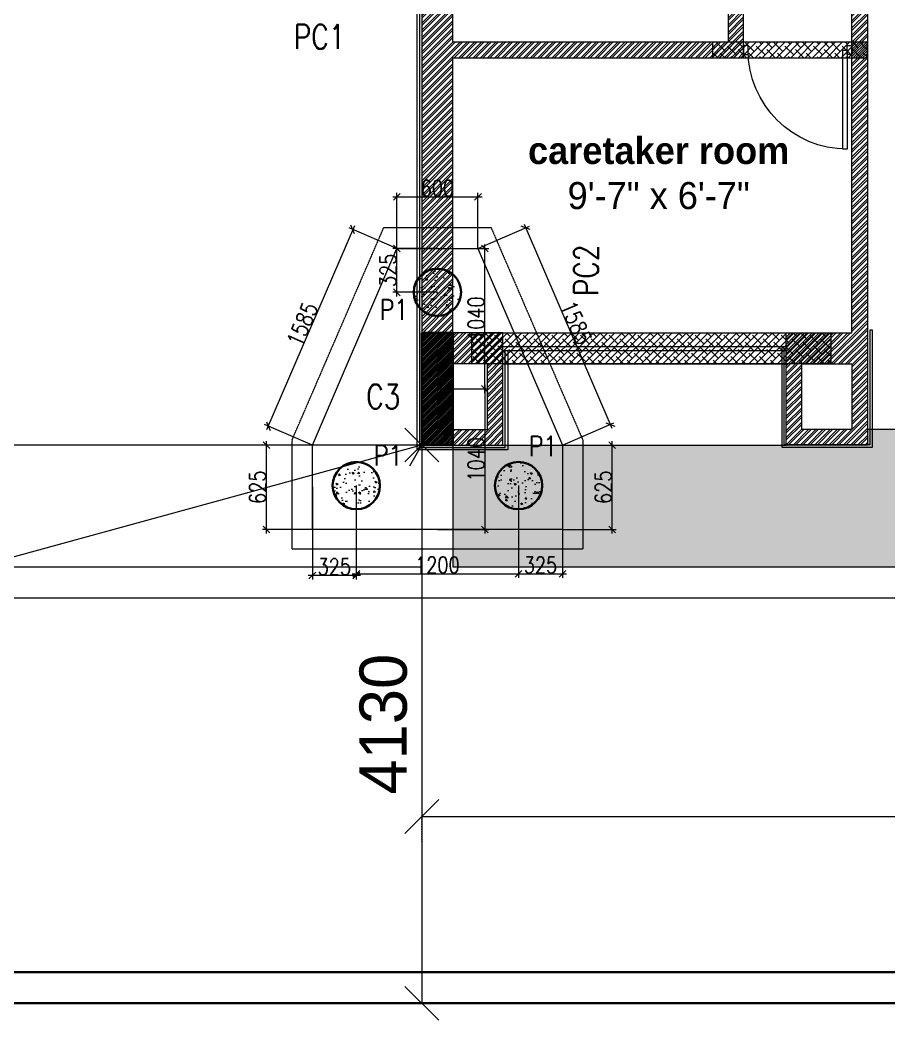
# Model space of a CAD drawing. Header units: metres. Extents: x 5205117 to 5948571, y 646915 to 1143748.
# Drawn here: x 5553277 to 5559703, y 670415 to 677842 of the extents above; entities that cross this region are included whole.
import ezdxf

# ---------------------------------------------------------------- set-up
doc = ezdxf.new("R2010")
doc.units = ezdxf.units.M
doc.header["$MEASUREMENT"] = 0
doc.header["$PDMODE"] = 35
doc.header["$PDSIZE"] = 10
for name, pattern in [('CENTER', [2, 1.25, -0.25, 0.25, -0.25]), ('DASHED', [0.75, 0.5, -0.25]), ('DOT2', [0.125, 0, -0.125]), ('HIDDEN', [0.375, 0.25, -0.125])]:
    doc.linetypes.add(name, pattern=pattern)
doc.layers.get('0').update_dxf_attribs({"color": 1, "linetype": 'DASHED', "lineweight": 30})
for name, color, linetype, lineweight in [('A-Center line', 1, 'CENTER', 9), ('dim start point', 10, 'Continuous', 0), ('H-Lintel level', 250, 'Continuous', 0), ('plot 5', 7, 'Continuous', 30), ('road', 7, 'Continuous', 9), ('S-COLUMN & WALL', 5, 'Continuous', 30), ('S-COLUMN_H', 250, 'Continuous', 0), ('S-FOUND-EXCAVATION', 253, 'HIDDEN', 0), ('S-FOUND-FOOTING', 7, 'Continuous', 15), ('S-PILE', 96, 'Continuous', 30), ('S-TEXT', 7, 'Continuous', 0), ('S-TEXT COL.', 1, 'Continuous', 0), ('S-TEXT PILE', 7, 'Continuous', 0)]:
    doc.layers.add(name, color=color, linetype=linetype, lineweight=lineweight)
doc.layers.add('A-GF', color=8, linetype='Continuous', lineweight=0, transparency=0.5)
doc.styles.add('C-ROOM', font='arial.ttf')
doc.styles.add('CENTURY GOTHIC', font='GOTHIC.TTF')
doc.styles.add('SETU 1', font='romans.shx', dxfattribs={"width": 0.8})
doc.styles.get("Standard").update_dxf_attribs({"font": 'GOTHIC.TTF'})
doc.dimstyles.new('A-DIM 100', dxfattribs={"dimscale": 100, "dimtxt": 2.5, "dimasz": 1.5, "dimexe": 1, "dimexo": 1, "dimgap": 0.5, "dimtad": 1, "dimdec": 0, "dimrnd": 5, "dimzin": 3, "dimdsep": 46, "dimtxsty": 'C-ROOM', "dimblk1": 'ARCHTICK', "dimblk2": 'ARCHTICK', "dimsah": 1, "dimcen": 1.5, "dimdle": 1, "dimclrd": 256, "dimclre": 256, "dimclrt": 256, "dimadec": 0, "dimazin": 0, "dimtfac": 0.6, "dimtdec": 0, "dimtofl": 0, "dimtmove": 1, "dimatfit": 3, "dimfxl": 1, "dimtolj": 1, "dimtzin": 0, "dimlwd": -1, "dimlwe": -1, "dimarcsym": 0})
doc.dimstyles.get("Standard").update_dxf_attribs({"dimtxt": 2, "dimasz": 1, "dimexe": 0, "dimexo": 0, "dimgap": 0.1, "dimtad": 1, "dimdsep": 46, "dimtxsty": 'Standard', "dimblk": 'OBLIQUE', "dimcen": 0.1, "dimclrd": 256, "dimclre": 256, "dimclrt": 256, "dimadec": 0, "dimazin": 0, "dimtfac": 1, "dimtofl": 0, "dimtmove": 1, "dimatfit": 2, "dimldrblk": 'OPEN90', "dimfxl": 1, "dimtolj": 1, "dimtzin": 0, "dimlwd": -1, "dimlwe": -1, "dimarcsym": 0})

# ---------------------------------------------------------------- blocks, each defined once
blk = doc.blocks.new('jhdbdjh')
at = {"layer": 'A-GF', "ltscale": 10}
h = blk.add_hatch(dxfattribs=at)
h.set_pattern_fill('GRAVEL', color=256, scale=150)
h.set_pattern_definition([(228.012787504, (50188831.79934959, -9930336.283881264), (-1200.000000000009, -1350), [20.1804, -1997.863207061055]), (184.969740728, (50188818.29934958, -9930351.283881264), (1799.999999999996, 150.0000000000052), [34.6302, -3428.388714184499]), (132.510447078, (50188783.79934958, -9930354.283881264), (1500.000000000017, -1649.99999999998), [24.4182, -2417.404889414955]), (267.273689006, (50188725.29934959, -9930391.783881145), (150.0000000000036, 3000.000000000003), [31.53569999999998, -3122.033706244348]), (292.833654178, (50188723.79934958, -9930423.283881264), (-749.9999999999982, 1800.000000000004), [30.92324999999998, -3061.405969213243]), (357.273689006, (50188735.79934957, -9930451.783881264), (-3000.000000000003, 150.0000000000038), [31.53569999999998, -3122.033706244348]), (37.6942404667, (50188767.29934958, -9930453.283881266), (-1950, -1499.999999999996), [41.70434999999999, -4128.7272823374]), (72.2553283749, (50188800.29934958, -9930427.783881264), (1050.000000000004, 3300.000000000001), [39.37319999999996, -3897.948224522007]), (121.429565615, (50188812.29934958, -9930390.283881264), (-1200.000000000003, 1949.999999999998), [31.6425, -3132.61096645935]), (175.236358309, (50188795.79934958, -9930363.283881264), (1649.999999999997, -150.0000000000057), [36.1248, -1770.114386818844]), (222.397437798, (50188759.79934958, -9930360.283881264), (-1799.999999999994, -1649.999999999996), [46.7172, -4625.006250719235]), (138.814074834, (50188873.79934958, -9930393.283881266), (-1050.000000000005, 899.9999999999998), [15.94514999999998, -1578.576721910204]), (171.46923439, (50188861.79934958, -9930382.783881264), (1950, -299.9999999999993), [30.33555, -3003.22671242355]), (225, (50188831.79934959, -9930378.283881264), (-1.67e-14, -149.9999999999899), [21.21315, -190.918884355965]), (203.198590514, (50188821.29934958, -9930360.283881264), (749.9999999999983, 299.9999999999963), [11.4237, -1130.942265879585]), (291.801409486, (50188810.79934957, -9930364.783881264), (-149.9999999999526, 450.0000000000154), [16.15544999999999, -791.6192710701749]), (30.96375653209999, (50188816.79934958, -9930379.783881264), (450.0000000000079, 299.9999999999969), [26.23935, -848.403434226795]), (161.565051177, (50188839.29934958, -9930366.283881264), (300.0000000000017, -149.9999999999965), [18.97364999999998, -455.3679990252597]), (16.389540334, (50188723.79934958, -9930364.783881264), (1499.999999999995, 450.0000000000065), [26.57999999999999, -2631.42677200041]), (70.3461759419, (50188749.29934957, -9930357.283881264), (-600.000000000183, -1650.000000000509), [22.29915, -2207.61116209785]), (293.198590514, (50188839.29934958, -9930336.283881264), (-299.9999999999955, 749.9999999999986), [22.84725, -1119.518715879585]), (343.610459666, (50188848.29934862, -9930357.283881264), (-1499.999999999995, 450.0000000000064), [26.57999999999999, -2631.426772000348]), (339.44395478, (50188723.79934958, -9930457.783881264), (-750.0000000000055, 300.0000000000036), [25.63199999999998, -1255.968561797624]), (294.775140569, (50188747.79934957, -9930466.783881264), (-750.0000000000007, 1650), [21.4767, -2126.1964594914]), (66.8014094864, (50188840.79934958, -9930486.283881145), (299.9999999999971, 749.9999999999955), [22.84725, -1119.518715879585]), (17.3540246363, (50188849.79934958, -9930465.283881264), (-1949.999999999996, -599.9999999999944), [25.14465, -2489.313542136001]), (69.4439547804, (50188767.29934958, -9930486.283881145), (-300.000000000001, -749.9999999999931), [12.81599999999999, -1268.784561797624]), (101.3099324739999, (50188831.79934959, -9930486.283881145), (-149.9999999999945, 600.0000000000018), [7.6485, -757.2044270389199]), (165.963756532, (50188830.29934958, -9930478.783881264), (449.9999999999937, -150.0000000000002), [30.92325, -587.542593842655]), (186.009005957, (50188800.29934958, -9930471.283881264), (1500.000000000007, 149.9999999999974), [28.6575, -2837.08847618142]), (303.690067526, (50188816.79934958, -9930393.283881266), (-149.999999999998, 299.9999999999979), [21.63329999999998, -519.1993913195996]), (353.157226587, (50188828.79934958, -9930411.283881264), (2550.000000000002, -300.0000000000079), [37.7691, -3739.134393604246]), (60.9453959009, (50188866.29934957, -9930415.783881266), (-599.9999999999962, -1049.999999999996), [15.4434, -1528.90112114805]), (90, (50188873.79934958, -9930402.283881264), (-150, 150), [9, -141]), (120.256437164, (50188797.29934862, -9930466.783881264), (600.0000000000014, -1050.000000000001), [20.8386, -2063.02799841747]), (48.01278750419999, (50188786.79934958, -9930448.783881264), (1200, 1349.999999999996), [40.3608, -1977.682807061054]), (0, (50188813.79934863, -9930418.783881145), (150, 150), [39, -111]), (325.304846469, (50188852.79934958, -9930418.783881145), (1500.000000000021, -1049.999999999974), [23.71709999999998, -2347.991145126298]), (254.0546040990001, (50188872.29934957, -9930432.283881145), (-150.0000000000056, -600.0000000000007), [21.8403, -1070.176183392075]), (207.645975364, (50188866.29934957, -9930453.283881266), (-2849.999999999993, -1500.000000000007), [35.55975000000001, -3520.42112733891]), (175.42607874, (50188834.79934958, -9930469.783881264), (-1949.999999999993, 150.0000000000002), [37.61985, -3724.361011195335])])
h.paths.add_polyline_path([(5595513.778450754, 674697.8260537821), (5583373.789110924, 674697.8260537821), (5582773.789110925, 674697.8260537821), (5580063.789110925, 674697.8260537821), (5578563.789110924, 674697.8260537821), (5576278.789110926, 674697.8260537821), (5567278.789110924, 674697.8260537821), (5565998.789110925, 674697.8260537821), (5562473.789110924, 674697.8260537821), (5560543.789111878, 674697.8260537821), (5560543.789111878, 674812.8260537821), (5559543.789111878, 674812.8260537821), (5559543.789111878, 674697.8260537821), (5558943.789110925, 674697.8260537821), (5556848.789110924, 674697.8260537821), (5556478.789110925, 674697.8260537821), (5556478.789110925, 673797.826052471), (5595253.236028459, 673797.826052471, 0.0492255844321477)])
for points in [[(5556248.789110925, 674698.6243248421), (5556248.789110925, 673567.826052471), (5595154.250980165, 673567.826052471)], [(5556478.789110925, 674698.6243248421), (5556478.789110925, 673797.826052471), (5595253.236028459, 673797.826052471)], [(5541387.863871267, 673797.8260537821), (5556248.789110925, 673797.8260537821)], [(5541387.863871274, 673567.8260537821), (5556248.789110925, 673567.8260537821)]]:
    blk.add_lwpolyline(points, dxfattribs=at)
at = {"layer": 'A-GF', "ltscale": 10, "insert": (5558000.439131524, 676709.008016153), "char_height": 200, "width": 5030.203356218762, "attachment_point": 5, "style": 'CENTURY GOTHIC'}
blk.add_mtext('{\\fCentury Gothic|b1|i0|c0|p34;caretaker room\\P}9\'-7" x 6\'-7"', dxfattribs=at)
blk = doc.blocks.new('A$C0CD20493')
at = {"layer": 'H-Lintel level', "ltscale": 5}
h = blk.add_hatch(dxfattribs=at)
h.set_pattern_fill('ANSI38', color=256, scale=300)
h.set_pattern_definition([(45, (-625577.8436749286, -258952.5935521832), (-26.51650429449553, 26.51650429449553), []), (135, (-625577.8436749286, -258952.5935521832), (-79.54951288348659, 26.51650429449554), [93.75, -56.25])])
h.paths.add_polyline_path([(-26345.00000000454, 2890.000001255481), (-25200.00000000454, 2890.000001255481), (-25200.00000000454, 3005.000001255481), (-26345.00000000454, 3005.000001255481)])
h = blk.add_hatch(dxfattribs=at)
h.set_pattern_fill('ANSI38', color=256, scale=300)
h.set_pattern_definition([(45, (-625577.8436749286, -258837.5935521832), (-26.51650429449553, 26.51650429449553), []), (135, (-625577.8436749286, -258837.5935521832), (-79.54951288348659, 26.51650429449554), [93.75, -56.25])])
h.paths.add_polyline_path([(-25470.00000000454, 625.0000012567034), (-28125.00000000454, 625.0000012567034), (-28125.00000000454, 855.0000012564705), (-25470.00000000454, 855.0000012564705)])
for points in [[(-26345.00000000454, 2890.000001255481), (-25200.00000000454, 2890.000001255481), (-25200.00000000454, 3005.000001255481), (-26345.00000000454, 3005.000001255481)], [(-25470.00000000454, 625.0000012567034), (-28125.00000000454, 625.0000012567034), (-28125.00000000454, 855.0000012564705), (-25470.00000000454, 855.0000012564705)]]:
    blk.add_lwpolyline(points, close=True, dxfattribs=at)
blk = doc.blocks.new('GDFHT')
at = {"layer": 'A-GF', "ltscale": 5}
h = blk.add_hatch(dxfattribs=at)
h.set_pattern_fill('ANSI32', color=256, scale=100)
h.set_pattern_definition([(45, (2320835.068037652, 508085.1930106305), (-26.51650429449554, 26.51650429449554), []), (45, (2320852.745707152, 508085.1930106305), (-26.51650429449554, 26.51650429449554), [])])
h.paths.add_polyline_path([(2616193.506646551, 707362.9062811908), (2616193.506646551, 707477.906281191), (2612618.506646547, 707477.906281191), (2612618.506646547, 707962.9062811898), (2611163.506646552, 707962.9062811908), (2611163.506646552, 707362.9062811902), (2612388.506646547, 707362.90628119), (2612388.506646546, 705977.9062811898), (2606393.506646547, 705977.9062811898), (2606393.506646547, 701382.9062811912), (2606993.506646547, 701382.9062811912), (2606993.506646547, 702212.9062811909), (2606623.506646546, 702212.9062811909), (2606623.506646546, 704247.9062811899), (2608773.506646547, 704247.9062811899), (2608773.506646547, 704947.9062811894), (2608658.506646547, 704947.9062811894), (2608658.506646547, 704362.9062811899), (2606623.506646546, 704362.9062811899), (2606623.506646546, 705747.9062811899), (2613548.506646547, 705747.906281189), (2613548.506646547, 705862.90628119), (2612618.506646547, 705862.90628119), (2612618.506646547, 707362.90628119), (2614878.506646551, 707362.9062811908), (2614878.506646551, 705862.9062811907), (2614448.506646547, 705862.90628119), (2614448.506646547, 705747.90628119), (2616193.506646551, 705747.9062811907), (2616193.506646551, 705862.9062811907), (2614993.506646551, 705862.9062811907), (2614993.506646551, 707362.9062811908), (2616193.506646551, 707362.9062811908)])
h.paths.add_polyline_path([(2606623.506646546, 701497.906281191), (2606878.506646546, 701497.906281191), (2606878.506646546, 701982.9062811909), (2606623.506646546, 701982.9062811909)], flags=16)
h.paths.add_polyline_path([(2632918.506646551, 705862.9062811909), (2632918.506646551, 704107.9062811903), (2632318.506646551, 704107.9062811903), (2632318.506646551, 704337.9062811905), (2632688.506646551, 704337.9062811905), (2632688.506646551, 705632.9062811909), (2632318.506646551, 705632.9062811909), (2632318.506646551, 705862.9062811909), (2632917.246974784, 705862.9062811909)])
h.paths.add_polyline_path([(2628478.506646551, 707362.9062811908), (2634738.506646551, 707362.9062811908), (2634738.506646551, 707962.9062811908), (2633283.506646555, 707962.9062811908), (2633283.506646555, 707592.9062811908), (2628478.506646551, 707592.9062811908)], flags=17)
h.paths.add_polyline_path([(2634508.506646552, 707847.9062811908), (2633513.506646556, 707847.9062811908), (2633513.506646556, 707592.9062811908), (2634508.506646552, 707592.9062811908)], flags=16)
h.paths.add_polyline_path([(2617193.506646551, 702212.9062811909), (2616143.506646551, 702212.9062811919), (2616143.506646551, 701382.9062811919), (2617423.506646551, 701382.9062811909), (2617423.506646551, 705862.9062811909), (2617193.506646551, 705862.9062811909)])
h.paths.add_polyline_path([(2617193.506646551, 701982.9062811909), (2616258.506646551, 701982.9062811919), (2616258.506646551, 701497.9062811917), (2617193.506646551, 701497.9062811909)], flags=16)
h.paths.add_polyline_path([(2615303.506646547, 713182.9062811914), (2615303.506646547, 712607.9062811907), (2615418.506646546, 712607.9062811907), (2615418.506646546, 713182.9062811914), (2617193.506646551, 713182.9062811914), (2617193.506646551, 711357.9062811907), (2616418.506646551, 711357.9062811907), (2616418.506646551, 711242.9062811907), (2617193.506646551, 711242.9062811907), (2617193.506646551, 707362.9062811908), (2617423.506646551, 707362.9062811908), (2617423.506646551, 713412.9062811914), (2611163.506646552, 713412.9062811914), (2611163.506646552, 711242.9062811907), (2615418.506646552, 711242.9062811907), (2615418.506646551, 711757.9062811916), (2615303.506646551, 711757.9062811916), (2615303.506646551, 711357.9062811907), (2611393.506646551, 711357.9062811907), (2611393.506646551, 713182.9062811914), (2612388.506646547, 713182.9062811914), (2612388.506646547, 712607.9062811907), (2612618.506646547, 712607.9062811907), (2612618.506646547, 713182.9062811914)])
h.paths.add_polyline_path([(2611393.506646551, 707592.9062811912), (2611393.506646551, 707847.9062811905), (2612388.506646547, 707847.9062811898), (2612388.506646547, 707592.906281191)], flags=16)
h.paths.add_polyline_path([(2630208.506646551, 701382.9062811907), (2630208.506646551, 701982.9062811907), (2632918.506646551, 701982.9062811909), (2632918.506646551, 701382.9062811907)])
h.paths.add_polyline_path([(2632688.506646551, 701612.9062811909), (2630438.506646551, 701612.9062811907), (2630438.506646551, 701867.9062811907), (2632688.506646551, 701867.9062811907)], flags=16)
h.paths.add_polyline_path([(2626423.506646551, 701382.9062811907), (2626423.506646551, 705862.9062811907), (2627478.506646551, 705862.9062811907), (2627478.506646551, 705747.9062811907), (2626653.506646551, 705747.9062811907), (2626653.506646551, 701612.9062811907), (2628478.506646551, 701612.9062811907), (2628478.506646551, 701982.9062811907), (2628708.506646551, 701982.9062811907), (2628708.506646551, 701382.9062811907)])
h.paths.add_polyline_path([(2612618.506646547, 701382.9062811912), (2610688.506646547, 701382.9062811912), (2610688.506646547, 702212.9062811912), (2610803.506646547, 702212.9062811912), (2610803.506646547, 701497.9062811909), (2612388.506646547, 701497.9062811909), (2612388.506646547, 704847.90628119), (2612618.506646546, 704847.90628119)], flags=16)
h.paths.add_polyline_path([(2630438.506646551, 705862.9062811906), (2630208.506646551, 705862.9062811906), (2630208.506646551, 704107.9062811903), (2630808.506646551, 704107.9062811903), (2630808.506646551, 704337.9062811905), (2630438.506646551, 704337.9062811905)])
h.paths.add_polyline_path([(2626423.506646551, 713412.9062811914), (2626423.506646551, 707362.9062811908), (2627253.506646551, 707362.9062811908), (2627253.506646551, 707592.9062811908), (2626653.506646551, 707592.9062811908), (2626653.506646551, 708592.9062811908), (2627253.506646551, 708592.9062811908), (2627253.506646551, 708707.9062811908), (2626653.506646551, 708707.9062811908), (2626653.506646551, 710532.9062811908), (2627253.506646551, 710532.9062811908), (2627253.506646551, 710762.9062811908), (2626653.506646551, 710762.9062811906), (2626653.506646551, 713182.9062811914), (2628478.506646551, 713182.9062811916), (2628478.506646551, 710762.9062811906), (2628153.506646551, 710762.9062811908), (2628153.506646551, 710532.9062811908), (2628478.506646551, 710532.9062811908), (2628478.506646551, 708707.9062811908), (2628153.506646551, 708707.9062811908), (2628153.506646551, 708592.9062811908), (2628708.506646551, 708592.9062811908), (2628708.506646551, 711242.9062811907), (2629483.506646551, 711242.9062811907), (2629483.506646551, 711357.9062811908), (2628708.506646551, 711357.9062811908), (2628708.506646551, 713182.9062811916), (2630483.506646556, 713182.9062811916), (2630483.506646556, 712607.9062811907), (2630598.506646555, 712607.9062811907), (2630598.506646555, 713182.9062811916), (2633283.506646555, 713182.9062811916), (2633283.506646555, 712607.9062811907), (2633513.506646556, 712607.9062811907), (2633513.506646556, 713182.9062811916), (2634508.506646552, 713182.9062811914), (2634508.506646552, 711357.9062811907), (2630598.506646555, 711357.9062811907), (2630598.506646555, 711757.9062811916), (2630483.506646551, 711757.9062811916), (2630483.506646551, 711242.9062811907), (2634738.506646551, 711242.9062811907), (2634738.506646551, 713412.9062811914)])
h.paths.add_polyline_path([(2628478.506646551, 705862.9062811907), (2628708.506646551, 705862.9062811907), (2628708.506646551, 704107.9062811903), (2628478.506646551, 704107.9062811903)], flags=17)
h = blk.add_hatch(dxfattribs=at)
h.set_pattern_fill('ANSI32', color=256, scale=100)
h.set_pattern_definition([(45, (2320735.068037652, 508110.1930106306), (-26.51650429449554, 26.51650429449554), []), (45, (2320752.745707152, 508110.1930106306), (-26.51650429449554, 26.51650429449554), [])])
h.paths.add_polyline_path([(2609203.506646547, 701497.9062811909), (2609203.506646547, 701982.9062811912), (2609573.506646547, 701982.9062811912), (2609573.506646547, 701497.9062811912)], flags=16)
h.paths.add_polyline_path([(2609573.506646547, 702212.9062811912), (2609573.506646547, 704947.9062811894), (2609688.506646547, 704947.9062811894), (2609688.506646547, 701382.9062811912), (2609088.506646547, 701382.9062811912), (2609088.506646547, 702212.9062811912)])
h = blk.add_hatch(dxfattribs=at)
h.set_pattern_fill('ANSI31', color=256, scale=74.99999999999955, angle=2.54e-14)
h.set_pattern_definition([(45, (2318103.326714668, 858653.1978286222), (-6.629126073623846, 6.62912607362384), [])])
h.paths.add_polyline_path([(2606393.506646547, 702212.9062811912), (2606623.506646546, 702212.9062811912), (2606623.506646546, 701382.9062811912), (2606393.506646547, 701382.9062811912)])
for p, q in [((2608773.506646547, 704338.7396145234), (2608773.506646547, 704272.0729478566)), ((2608806.83997988, 704338.7396145234), (2608773.506646547, 704338.7396145234)), ((2608806.83997988, 704272.0729478566), (2608806.83997988, 704338.7396145234)), ((2609540.173313214, 704272.0729478566), (2609540.173313214, 704338.7396145234)), ((2609540.173313214, 704338.7396145234), (2609573.506646547, 704338.7396145234)), ((2609573.506646547, 704338.7396145234), (2609573.506646547, 704272.0729478566)), ((2608773.506646547, 704272.0729478566), (2608806.83997988, 704272.0729478566)), ((2609506.83997988, 703572.0729478565), (2609506.83997988, 704305.4062811899)), ((2609506.83997988, 704305.4062811899), (2609540.173313214, 704305.4062811899)), ((2609540.173313214, 704305.4062811899), (2609540.173313214, 703572.0729478565)), ((2609573.506646547, 704272.0729478566), (2609540.173313214, 704272.0729478566)), ((2609540.173313214, 703572.0729478565), (2609506.83997988, 703572.0729478565)), ((2606993.506646547, 702212.9062811909), (2609088.506646547, 702212.9062811912)), ((2606993.506646547, 702112.9062811912), (2609088.506646547, 702112.9062811912)), ((2606993.506646547, 702082.906281191), (2609088.506646547, 702082.906281191)), ((2606993.506646547, 701982.9062811912), (2609088.506646547, 701982.9062811912)), ((2610688.506646547, 701497.9062811909), (2609688.506646547, 701497.9062811909)), ((2606993.506646547, 701382.9062811912), (2609088.506646547, 701382.9062811912))]:
    blk.add_line(p, q, dxfattribs=at)
at = {"layer": 'A-GF', "ltscale": 5, "flags": 128}
for points in [[(2607028.506646547, 702082.906281191), (2607028.506646547, 701347.9062799345), (2606358.506646547, 701347.9062799345), (2606358.506646547, 706012.9062811899), (2612353.506646546, 706012.90628119), (2612353.506646546, 707327.9062811907), (2611128.506646551, 707327.9062811902), (2611128.506646551, 707997.9062811903), (2612488.506646546, 707997.9062811898), (2612488.506646546, 707979.90628119), (2611146.506646552, 707979.9062811902), (2611146.506646552, 707345.9062811902), (2612371.506646546, 707345.9062811908), (2612371.506646546, 705994.90628119), (2606376.506646546, 705994.9062811899), (2606376.506646546, 701365.9062799345), (2607010.506646546, 701365.9062799345), (2607010.506646546, 702082.906281191)], [(2609725.445712927, 702232.5035590021), (2609707.445712928, 702232.5035590021), (2609707.445712927, 701385.5035577101), (2609073.445712927, 701385.503559038), (2609073.445712927, 702102.5035590023), (2609055.445712927, 702102.5035590023), (2609055.445712927, 701367.5035590755), (2609725.445712927, 701367.5035576724)], [(2606393.506646547, 702212.9062811912), (2606623.506646546, 702212.9062811912), (2606623.506646546, 701382.9062811912), (2606393.506646547, 701382.9062811912)]]:
    blk.add_lwpolyline(points, close=True, dxfattribs=at)
at = {"layer": 'A-GF', "ltscale": 5}
for points in [[(2606393.506646547, 705977.9062811898), (2606393.506646547, 701382.9062811912), (2606993.506646547, 701382.9062811912), (2606993.506646547, 702212.9062811909), (2606623.506646546, 702212.9062811909), (2606623.506646546, 704247.9062811899), (2608773.506646547, 704247.9062811899), (2608773.506646547, 704947.9062811894)], [(2608658.506646547, 704947.9062811894), (2608658.506646547, 704362.9062811899), (2606623.506646546, 704362.9062811899), (2606623.506646546, 705747.9062811899)]]:
    blk.add_lwpolyline(points, dxfattribs=at)
for points in [[(2609573.506646547, 702212.9062811912), (2609573.506646547, 704947.9062811894), (2609688.506646547, 704947.9062811894), (2609688.506646547, 701382.9062811912), (2609088.506646547, 701382.9062811912), (2609088.506646547, 702212.9062811912)], [(2606623.506646546, 701497.906281191), (2606878.506646546, 701497.906281191), (2606878.506646546, 701982.9062811909), (2606623.506646546, 701982.9062811909)], [(2609203.506646547, 701497.9062811909), (2609203.506646547, 701982.9062811912), (2609573.506646547, 701982.9062811912), (2609573.506646547, 701497.9062811912)]]:
    blk.add_lwpolyline(points, close=True, dxfattribs=at)
at = {"layer": 'A-GF', "ltscale": 5, "extrusion": (0, 0, -1)}
blk.add_ellipse((2609540.173313214, 704305.4062811899), major_axis=(-518.5449728702401, 518.5449728702401), ratio=0.9999999999999374, start_param=3.926990816987272, end_param=5.497787143782106, dxfattribs=at)
at = {"layer": 'A-GF', "ltscale": 5}
blk.add_blockref('A$C0CD20493', (2634888.506646551, 701357.9062799345), dxfattribs=at)
blk = doc.blocks.new('P2')
at = {"layer": 'S-PILE', "lineweight": 0}
h = blk.add_hatch(dxfattribs=at)
h.set_pattern_fill('AR-CONC', color=256, scale=20)
h.set_pattern_definition([(50, (0, 0), (143.4520365201507, -12.55042699651902), [15, -165]), (355, (0, 0), (-27.7502667226, 150.4384267400024), [12, -132]), (100.45144446, (11.9543362, -1.0458688), (115.7017693454224, 137.8879981937259), [12.74803839999999, -140.2284223999999]), (46.1842, (0, 40), (213.4482661343145, -33.10385615861531), [22.5, -247.5]), (96.63563549000003, (17.787349, 37.2413386), (186.9323891348456, 194.8237201549101), [19.1220684, -210.3427519999999]), (351.18416399, (0, 40), (186.9323890109546, 194.823720053998), [18, -198.0000002]), (21, (20, 30), (119.3814104236923, -80.52377813306776), [15, -165]), (326, (20, 30), (48.66306638431634, 145.0300090093706), [12, -132]), (71.45144474, (29.94845080000001, 23.2896852), (168.0444753459942, 64.50623056127077), [12.748038, -140.2284224]), (37.5, (0, 0), (2.431971063458133, 66.5787707662623), [0, -130.4, 0, -134, 0, -132.5]), (7.499999999999999, (0, 0), (52.61390748842972, 78.88234237647205), [0, -76.39999999999999, 0, -127.4, 0, -50.5]), (327.5, (-44.59999999999999, 0), (106.7644872344818, -4.510974346875951), [0, -50, 0, -156, 0, -207]), (317.5, (-64.6, 0), (116.6372338684772, 20.02099646646354), [0, -65, 0, -103.6, 0, -147])])
edge = h.paths.add_edge_path()
edge.add_arc((0, 0), 175, 0, 360)
at = {"layer": 'S-PILE'}
blk.add_circle((0, 0), 175, dxfattribs=at)
blk = doc.blocks.new('_Oblique')
at = {"color": 0, "linetype": 'ByBlock', "lineweight": -2}
blk.add_line((-0.5, -0.5), (0.5, 0.5), dxfattribs=at)
blk = doc.blocks.new('*D954')
at = {"layer": 'Defpoints', "color": 0, "transparency": 16777216}
for p in [(5556663.78911092, 676152.8260690472), (5557642.29251967, 674849.5240000202), (5557288.789124215, 674697.689690771)]:
    blk.add_point(p, dxfattribs=at)
at = {"layer": 'S-TEXT', "color": 9, "transparency": 16777216}
for p, q in [((5556663.78911092, 676152.8260690472), (5557044.857451135, 676316.4998808336)), ((5557288.789124215, 674697.689690771), (5557669.85746443, 674861.3635025574))]:
    blk.add_line(p, q, dxfattribs=at)
at = {"layer": 'S-TEXT', "transparency": 16777216}
blk.add_line((5557005.453003838, 676332.2253230573), (5557654.132022206, 674821.9590552591), dxfattribs=at)
at = {"layer": 'S-TEXT', "transparency": 16777216, "xscale": 50, "yscale": 50, "zscale": 50}
for p, rotation in [((5557017.292506373, 676304.6603782965), 113.2441525215536), ((5557642.29251967, 674849.5240000202), 293.2441525215536)]:
    blk.add_blockref('_Oblique', p, dxfattribs=dict(at, rotation=rotation))
at = {"layer": 'S-TEXT', "color": 0, "lineweight": 0, "transparency": 16777216, "insert": (5557389.516560004, 675602.7444446553), "char_height": 120, "attachment_point": 5, "rotation": 293.2441525215536, "style": 'SETU 1'}
blk.add_mtext('\\A1;1585', dxfattribs=at)
blk = doc.blocks.new('*D955')
at = {"layer": 'Defpoints', "color": 0, "transparency": 16777216}
for p in [(5556063.789110918, 676152.826069047), (5555112.581783724, 674837.7999831887), (5555438.789124214, 674697.6896907708)]:
    blk.add_point(p, dxfattribs=at)
at = {"layer": 'S-TEXT', "transparency": 16777216}
blk.add_line((5555749.421272541, 676320.5013064087), (5555100.742281614, 674810.2350382453), dxfattribs=at)
at = {"layer": 'S-TEXT', "color": 9, "transparency": 16777216}
for p, q in [((5556063.789110918, 676152.826069047), (5555710.016825486, 676304.7758635767)), ((5555438.789124214, 674697.6896907708), (5555085.016838781, 674849.6394853005))]:
    blk.add_line(p, q, dxfattribs=at)
at = {"layer": 'S-TEXT', "transparency": 16777216, "xscale": 50, "yscale": 50, "zscale": 50}
for p, rotation in [((5555737.581770428, 676292.936361465), 66.75584836239568), ((5555112.581783724, 674837.7999831887), 246.7558483623957)]:
    blk.add_blockref('_Oblique', p, dxfattribs=dict(at, rotation=rotation))
at = {"layer": 'S-TEXT', "color": 0, "lineweight": 0, "transparency": 16777216, "insert": (5555365.357729701, 675591.0204269032), "char_height": 120, "attachment_point": 5, "rotation": 66.7558483623957, "style": 'SETU 1'}
blk.add_mtext('\\A1;1585', dxfattribs=at)
blk = doc.blocks.new('*D956')
at = {"layer": 'Defpoints', "color": 0, "transparency": 16777216}
for p in [(5556663.78911092, 676533.5241987362), (5556063.789110919, 676152.8260690472), (5556663.78911092, 676152.8260690472)]:
    blk.add_point(p, dxfattribs=at)
at = {"layer": 'S-TEXT', "transparency": 16777216}
blk.add_line((5556033.789110919, 676533.5241987362), (5556693.789110919, 676533.5241987362), dxfattribs=at)
at = {"layer": 'S-TEXT', "color": 9, "transparency": 16777216}
for p, q in [((5556063.789110919, 676152.8260690472), (5556063.789110919, 676563.5241987361)), ((5556663.78911092, 676152.8260690472), (5556663.78911092, 676563.5241987361))]:
    blk.add_line(p, q, dxfattribs=at)
at = {"layer": 'S-TEXT', "transparency": 16777216, "xscale": 50, "yscale": 50, "zscale": 50, "rotation": 180}
blk.add_blockref('_Oblique', (5556063.789110919, 676533.5241987362), dxfattribs=at)
at = {"layer": 'S-TEXT', "transparency": 16777216, "xscale": 50, "yscale": 50, "zscale": 50}
blk.add_blockref('_Oblique', (5556663.78911092, 676533.5241987362), dxfattribs=at)
at = {"layer": 'S-TEXT', "color": 0, "lineweight": 0, "transparency": 16777216, "insert": (5556363.789110918, 676598.5241987362), "char_height": 120, "attachment_point": 5, "style": 'SETU 1'}
blk.add_mtext('\\A1;600', dxfattribs=at)
blk = doc.blocks.new('*D943')
at = {"layer": 'Defpoints', "color": 0, "transparency": 16777216}
for p in [(5555763.789116066, 674397.8260690473), (5556963.789116066, 674397.8260690477), (5556963.789116066, 673745.4865059844)]:
    blk.add_point(p, dxfattribs=at)
at = {"layer": 'S-TEXT', "color": 9, "transparency": 16777216}
for p, q in [((5555763.789116066, 674397.8260690473), (5555763.789116066, 673715.4865059844)), ((5556963.789116066, 674397.8260690477), (5556963.789116066, 673715.4865059844))]:
    blk.add_line(p, q, dxfattribs=at)
at = {"layer": 'S-TEXT', "transparency": 16777216}
blk.add_line((5555733.789116065, 673745.4865059844), (5556993.789116066, 673745.4865059844), dxfattribs=at)
at = {"layer": 'S-TEXT', "transparency": 16777216, "xscale": 50, "yscale": 50, "zscale": 50, "rotation": 180}
blk.add_blockref('_Oblique', (5555763.789116066, 673745.4865059844), dxfattribs=at)
at = {"layer": 'S-TEXT', "transparency": 16777216, "xscale": 50, "yscale": 50, "zscale": 50}
blk.add_blockref('_Oblique', (5556963.789116066, 673745.4865059844), dxfattribs=at)
at = {"layer": 'S-TEXT', "color": 0, "lineweight": 0, "transparency": 16777216, "insert": (5556363.789116065, 673810.4865059843), "char_height": 120, "attachment_point": 5, "style": 'SETU 1'}
blk.add_mtext('\\A1;1200', dxfattribs=at)
blk = doc.blocks.new('*D957')
at = {"layer": 'Defpoints', "color": 0, "transparency": 16777216}
for p in [(5555098.93336242, 674697.6896907714), (5555438.789124217, 674697.6896907714), (5555438.789124217, 674072.6896424762)]:
    blk.add_point(p, dxfattribs=at)
at = {"layer": 'S-TEXT', "color": 9, "transparency": 16777216}
for p, q in [((5555438.789124217, 674697.6896907714), (5555068.933362421, 674697.6896907714)), ((5555438.789124217, 674072.6896424762), (5555068.933362421, 674072.6896424762))]:
    blk.add_line(p, q, dxfattribs=at)
at = {"layer": 'S-TEXT', "transparency": 16777216}
blk.add_line((5555098.93336242, 674042.6896424762), (5555098.93336242, 674727.6896907713), dxfattribs=at)
at = {"layer": 'S-TEXT', "transparency": 16777216, "xscale": 50, "yscale": 50, "zscale": 50}
for p, rotation in [((5555098.93336242, 674697.6896907714), 90), ((5555098.93336242, 674072.6896424762), 270)]:
    blk.add_blockref('_Oblique', p, dxfattribs=dict(at, rotation=rotation))
at = {"layer": 'S-TEXT', "color": 0, "lineweight": 0, "transparency": 16777216, "insert": (5555033.93336242, 674385.189666622), "char_height": 120, "attachment_point": 5, "rotation": 90, "style": 'SETU 1'}
blk.add_mtext('\\A1;625', dxfattribs=at)
blk = doc.blocks.new('*D958')
at = {"layer": 'Defpoints', "color": 0, "transparency": 16777216}
for p in [(5557288.789124217, 674697.6896907714), (5557655.759309875, 674697.6896907714), (5557288.789124217, 674072.6896424762)]:
    blk.add_point(p, dxfattribs=at)
at = {"layer": 'S-TEXT', "color": 9, "transparency": 16777216}
for p, q in [((5557288.789124217, 674697.6896907714), (5557685.759309875, 674697.6896907714)), ((5557288.789124217, 674072.6896424762), (5557685.759309875, 674072.6896424762))]:
    blk.add_line(p, q, dxfattribs=at)
at = {"layer": 'S-TEXT', "transparency": 16777216}
blk.add_line((5557655.759309875, 674042.6896424762), (5557655.759309875, 674727.6896907713), dxfattribs=at)
at = {"layer": 'S-TEXT', "transparency": 16777216, "xscale": 50, "yscale": 50, "zscale": 50}
for p, rotation in [((5557655.759309875, 674697.6896907714), 90), ((5557655.759309875, 674072.6896424762), 270)]:
    blk.add_blockref('_Oblique', p, dxfattribs=dict(at, rotation=rotation))
at = {"layer": 'S-TEXT', "color": 0, "lineweight": 0, "transparency": 16777216, "insert": (5557590.759309874, 674385.189666622), "char_height": 120, "attachment_point": 5, "rotation": 90, "style": 'SETU 1'}
blk.add_mtext('\\A1;625', dxfattribs=at)
blk = doc.blocks.new('*D959')
at = {"layer": 'Defpoints', "color": 0, "transparency": 16777216}
for p in [(5556363.789110924, 675112.8260690476), (5556363.789124217, 674072.6896424762), (5556714.466789977, 674072.6896424762)]:
    blk.add_point(p, dxfattribs=at)
at = {"layer": 'S-TEXT', "transparency": 16777216}
blk.add_line((5556714.466789977, 675142.8260690474), (5556714.466789977, 674042.6896424762), dxfattribs=at)
at = {"layer": 'S-TEXT', "color": 9, "transparency": 16777216}
for p, q in [((5556363.789110924, 675112.8260690476), (5556744.466789978, 675112.8260690476)), ((5556363.789124217, 674072.6896424762), (5556744.466789978, 674072.6896424762))]:
    blk.add_line(p, q, dxfattribs=at)
at = {"layer": 'S-TEXT', "transparency": 16777216, "xscale": 50, "yscale": 50, "zscale": 50}
for p, rotation in [((5556714.466789977, 675112.8260690476), 90), ((5556714.466789977, 674072.6896424762), 270)]:
    blk.add_blockref('_Oblique', p, dxfattribs=dict(at, rotation=rotation))
at = {"layer": 'S-TEXT', "color": 0, "lineweight": 0, "transparency": 16777216, "insert": (5556649.466789976, 674592.75785576), "char_height": 120, "attachment_point": 5, "rotation": 90, "style": 'SETU 1'}
blk.add_mtext('\\A1;1040', dxfattribs=at)
blk = doc.blocks.new('*D960')
at = {"layer": 'Defpoints', "color": 0, "transparency": 16777216}
for p in [(5556363.789110921, 676152.8260690474), (5556714.466789977, 676152.8260690474), (5556363.789110924, 675112.8260690476)]:
    blk.add_point(p, dxfattribs=at)
at = {"layer": 'S-TEXT', "transparency": 16777216}
blk.add_line((5556714.466789977, 675082.8260690474), (5556714.466789977, 676182.8260690474), dxfattribs=at)
at = {"layer": 'S-TEXT', "color": 9, "transparency": 16777216}
for p, q in [((5556363.789110921, 676152.8260690474), (5556744.466789978, 676152.8260690474)), ((5556363.789110924, 675112.8260690476), (5556744.466789978, 675112.8260690476))]:
    blk.add_line(p, q, dxfattribs=at)
at = {"layer": 'S-TEXT', "transparency": 16777216, "xscale": 50, "yscale": 50, "zscale": 50}
for p, rotation in [((5556714.466789977, 676152.8260690474), 90), ((5556714.466789977, 675112.8260690476), 270)]:
    blk.add_blockref('_Oblique', p, dxfattribs=dict(at, rotation=rotation))
at = {"layer": 'S-TEXT', "color": 0, "lineweight": 0, "transparency": 16777216, "insert": (5556649.466789976, 675632.8260690458), "char_height": 120, "attachment_point": 5, "rotation": 90, "style": 'SETU 1'}
blk.add_mtext('\\A1;1040', dxfattribs=at)
blk = doc.blocks.new('*D961')
at = {"layer": 'Defpoints', "color": 0, "transparency": 16777216}
for p in [(5555438.789124215, 674385.331752481), (5555763.789116066, 674397.8260690473), (5555438.789124215, 673732.9921894209)]:
    blk.add_point(p, dxfattribs=at)
at = {"layer": 'S-TEXT', "color": 9, "transparency": 16777216}
for p, q in [((5555438.789124215, 674385.331752481), (5555438.789124215, 673702.9921894209)), ((5555763.789116066, 674397.8260690473), (5555763.789116066, 673702.9921894209))]:
    blk.add_line(p, q, dxfattribs=at)
at = {"layer": 'S-TEXT', "transparency": 16777216}
blk.add_line((5555793.789116065, 673732.9921894209), (5555408.789124214, 673732.9921894209), dxfattribs=at)
at = {"layer": 'S-TEXT', "transparency": 16777216, "xscale": 50, "yscale": 50, "zscale": 50, "rotation": 180}
blk.add_blockref('_Oblique', (5555438.789124215, 673732.9921894209), dxfattribs=at)
at = {"layer": 'S-TEXT', "transparency": 16777216, "xscale": 50, "yscale": 50, "zscale": 50}
blk.add_blockref('_Oblique', (5555763.789116066, 673732.9921894209), dxfattribs=at)
at = {"layer": 'S-TEXT', "color": 0, "lineweight": 0, "transparency": 16777216, "insert": (5555601.28912014, 673797.992189421), "char_height": 120, "attachment_point": 5, "style": 'SETU 1'}
blk.add_mtext('\\A1;325', dxfattribs=at)
blk = doc.blocks.new('*D944')
at = {"layer": 'Defpoints', "color": 0, "transparency": 16777216}
for p in [(5556963.789105772, 674397.8260690473), (5557288.789097623, 674397.8260690473), (5557288.789097623, 673745.4865059899)]:
    blk.add_point(p, dxfattribs=at)
at = {"layer": 'S-TEXT', "color": 9, "transparency": 16777216}
for p, q in [((5556963.789105772, 674397.8260690473), (5556963.789105772, 673715.4865059899)), ((5557288.789097623, 674397.8260690473), (5557288.789097623, 673715.4865059899))]:
    blk.add_line(p, q, dxfattribs=at)
at = {"layer": 'S-TEXT', "transparency": 16777216}
blk.add_line((5556933.789105772, 673745.4865059899), (5557318.789097624, 673745.4865059899), dxfattribs=at)
at = {"layer": 'S-TEXT', "transparency": 16777216, "xscale": 50, "yscale": 50, "zscale": 50, "rotation": 180}
blk.add_blockref('_Oblique', (5556963.789105772, 673745.4865059899), dxfattribs=at)
at = {"layer": 'S-TEXT', "transparency": 16777216, "xscale": 50, "yscale": 50, "zscale": 50}
blk.add_blockref('_Oblique', (5557288.789097623, 673745.4865059899), dxfattribs=at)
at = {"layer": 'S-TEXT', "color": 0, "lineweight": 0, "transparency": 16777216, "insert": (5557126.289101697, 673810.48650599), "char_height": 120, "attachment_point": 5, "style": 'SETU 1'}
blk.add_mtext('\\A1;325', dxfattribs=at)
blk = doc.blocks.new('*D962')
at = {"layer": 'Defpoints', "color": 0, "transparency": 16777216}
for p in [(5556063.789110927, 676152.8260690474), (5556363.789110921, 676152.8260690474), (5556363.789110921, 675827.8260690474)]:
    blk.add_point(p, dxfattribs=at)
at = {"layer": 'S-TEXT', "transparency": 16777216}
blk.add_line((5556063.789110927, 675797.8260690476), (5556063.789110927, 676182.8260690474), dxfattribs=at)
at = {"layer": 'S-TEXT', "color": 9, "transparency": 16777216}
for p, q in [((5556363.789110921, 676152.8260690474), (5556033.789110927, 676152.8260690474)), ((5556363.789110921, 675827.8260690474), (5556033.789110927, 675827.8260690474))]:
    blk.add_line(p, q, dxfattribs=at)
at = {"layer": 'S-TEXT', "transparency": 16777216, "xscale": 50, "yscale": 50, "zscale": 50}
for p, rotation in [((5556063.789110927, 676152.8260690474), 90), ((5556063.789110927, 675827.8260690474), 270)]:
    blk.add_blockref('_Oblique', p, dxfattribs=dict(at, rotation=rotation))
at = {"layer": 'S-TEXT', "color": 0, "lineweight": 0, "transparency": 16777216, "insert": (5555998.789110926, 675990.3260690457), "char_height": 120, "attachment_point": 5, "rotation": 90, "style": 'SETU 1'}
blk.add_mtext('\\A1;325', dxfattribs=at)
blk = doc.blocks.new('*D1018')
at = {"layer": 'Defpoints', "color": 0, "ltscale": 5, "transparency": 16777216}
for p in [(5556248.585867061, 674698.5687021981), (5556248.789110926, 674697.8260537826), (5541157.863870409, 670567.8260530072)]:
    blk.add_point(p, dxfattribs=at)
at = {"layer": 'dim start point', "color": 1, "ltscale": 5, "transparency": 16777216}
blk.add_line((5541157.660626544, 670568.5687014228), (5556248.585867061, 674698.5687021981), dxfattribs=at)
at = {"layer": 'dim start point', "linetype": 'DOT2', "ltscale": 5, "transparency": 16777216}
for p, q in [((5556248.789110926, 674697.8260537826), (5556248.585867061, 674698.5687021981)), ((5541157.863870409, 670567.8260530072), (5541157.660626544, 670568.5687014228))]:
    blk.add_line(p, q, dxfattribs=at)
at = {"layer": 'dim start point', "color": 1, "ltscale": 5, "transparency": 16777216, "xscale": 250, "yscale": 250, "zscale": 250}
for p, rotation in [((5556248.585867061, 674698.5687021981), 15.30561635862963), ((5541157.660626544, 670568.5687014228), 195.3056163586296)]:
    blk.add_blockref('_Oblique', p, dxfattribs=dict(at, rotation=rotation))
at = {"layer": 'dim start point', "color": 1, "ltscale": 5, "transparency": 16777216, "insert": (5548628.20830924, 672907.3061647466), "char_height": 350, "attachment_point": 5, "rotation": 15.305616358629637}
blk.add_mtext('\\A1;15646', dxfattribs=at)
blk = doc.blocks.new('_Open90')
at = {"color": 0, "linetype": 'ByBlock', "lineweight": -2}
for p, q in [((-0.5, 0.5), (0, 0)), ((0, 0), (-1, 0)), ((0, 0), (-0.5, -0.5))]:
    blk.add_line(p, q, dxfattribs=at)
blk = doc.blocks.new('*D1019')
at = {"layer": 'Defpoints', "color": 0, "ltscale": 5, "transparency": 16777216}
for p in [(5556363.789110924, 674697.8260537827), (5556248.789110925, 670567.8260530075), (5556363.789110924, 670567.8260530075)]:
    blk.add_point(p, dxfattribs=at)
at = {"layer": 'dim start point', "linetype": 'DOT2', "ltscale": 5, "transparency": 16777216}
for p, q in [((5556363.789110924, 674697.8260537827), (5556248.789110925, 674697.8260537827)), ((5556363.789110924, 670567.8260530075), (5556248.789110925, 670567.8260530075))]:
    blk.add_line(p, q, dxfattribs=at)
at = {"layer": 'dim start point', "color": 1, "ltscale": 5, "transparency": 16777216}
blk.add_line((5556248.789110925, 674697.8260537827), (5556248.789110925, 670567.8260530075), dxfattribs=at)
at = {"layer": 'dim start point', "color": 1, "ltscale": 5, "transparency": 16777216, "xscale": 250, "yscale": 250, "zscale": 250}
for p, rotation in [((5556248.789110925, 674697.8260537827), 90), ((5556248.789110925, 670567.8260530075), 270)]:
    blk.add_blockref('_Oblique', p, dxfattribs=dict(at, rotation=rotation))
at = {"layer": 'dim start point', "color": 1, "ltscale": 5, "transparency": 16777216, "insert": (5555964.985575914, 672632.8260533934), "char_height": 350, "attachment_point": 5, "rotation": 90}
blk.add_mtext('\\A1;4130', dxfattribs=at)
blk = doc.blocks.new('*D1020')
at = {"layer": 'Defpoints', "color": 0, "ltscale": 5, "transparency": 16777216}
for p in [(5541387.863870409, 675026.6313625466), (5556248.789110922, 675026.6313625466), (5541387.863870409, 674697.8260537826)]:
    blk.add_point(p, dxfattribs=at)
at = {"layer": 'dim start point', "linetype": 'DOT2', "ltscale": 5, "transparency": 16777216}
for p, q in [((5541387.863870409, 675026.6313625466), (5541387.863870409, 674697.8260537826)), ((5556248.789110922, 675026.6313625466), (5556248.789110922, 674697.8260537826))]:
    blk.add_line(p, q, dxfattribs=at)
at = {"layer": 'dim start point', "color": 1, "ltscale": 5, "transparency": 16777216}
blk.add_line((5556248.789110922, 674697.8260537826), (5541387.863870409, 674697.8260537826), dxfattribs=at)
at = {"layer": 'dim start point', "color": 1, "ltscale": 5, "transparency": 16777216, "xscale": 250, "yscale": 250, "zscale": 250, "rotation": 180}
blk.add_blockref('_Oblique', (5541387.863870409, 674697.8260537826), dxfattribs=at)
at = {"layer": 'dim start point', "color": 1, "ltscale": 5, "transparency": 16777216, "xscale": 250, "yscale": 250, "zscale": 250}
blk.add_blockref('_Oblique', (5556248.789110922, 674697.8260537826), dxfattribs=at)
at = {"layer": 'dim start point', "color": 1, "ltscale": 5, "transparency": 16777216, "insert": (5548818.326490665, 674981.6295887928), "char_height": 350, "attachment_point": 5}
blk.add_mtext('\\A1;14861', dxfattribs=at)
blk = doc.blocks.new('*D1024')
at = {"layer": 'Defpoints', "color": 0, "ltscale": 5, "transparency": 16777216}
for p in [(5582773.789110927, 671950.0430377824), (5556248.789110923, 671762.2828817791), (5582773.789110927, 671762.2828817791)]:
    blk.add_point(p, dxfattribs=at)
at = {"layer": 'dim start point', "linetype": 'DOT2', "ltscale": 5, "transparency": 16777216}
for p, q in [((5556248.789110923, 671762.2828817791), (5556248.789110923, 671950.0430377824)), ((5582773.789110927, 671762.2828817791), (5582773.789110927, 671950.0430377824))]:
    blk.add_line(p, q, dxfattribs=at)
at = {"layer": 'dim start point', "color": 1, "ltscale": 5, "transparency": 16777216}
blk.add_line((5556248.789110923, 671950.0430377824), (5582773.789110927, 671950.0430377824), dxfattribs=at)
at = {"layer": 'dim start point', "color": 1, "ltscale": 5, "transparency": 16777216, "xscale": 250, "yscale": 250, "zscale": 250, "rotation": 180}
blk.add_blockref('_Oblique', (5556248.789110923, 671950.0430377824), dxfattribs=at)
at = {"layer": 'dim start point', "color": 1, "ltscale": 5, "transparency": 16777216, "xscale": 250, "yscale": 250, "zscale": 250}
blk.add_blockref('_Oblique', (5582773.789110927, 671950.0430377824), dxfattribs=at)
at = {"layer": 'dim start point', "color": 1, "ltscale": 5, "transparency": 16777216, "insert": (5569511.289110924, 672233.8465727927), "char_height": 350, "attachment_point": 5}
blk.add_mtext('\\A1;26525', dxfattribs=at)

msp = doc.modelspace()

# ---------------------------------------------------------------- hatches: boundary and pattern name
at = {"layer": 'S-COLUMN_H'}
h = msp.add_hatch(color=256, dxfattribs=at)
h.dxf.hatch_style = 1
h.paths.add_polyline_path([(5556248.789110922, 675527.8260537824), (5556478.78911092, 675527.8260537824), (5556478.78911092, 674697.8260537826), (5556248.789110922, 674697.8260537826)])

# ---------------------------------------------------------------- linework, layer by layer
at = {"layer": 'A-Center line', "ltscale": 250}
msp.add_line((5540919.193967605, 670567.8260530072), (5597931.630234397, 670567.8260530072), dxfattribs=at)
at = {"layer": 'plot 5'}
msp.add_lwpolyline([(5595552.659950998, 674927.826053782), (5595782.659950044, 674927.826053782, -0.3771006349471678), (5590823.789110925, 670567.8260541398), (5541387.863871362, 670567.8260539013), (5541157.863870409, 670567.8260539013), (5541157.863869931, 685897.8257788855), (5541387.863870885, 685897.8257788855), (5541387.863871362, 670797.8260537821), (5590823.789110925, 670797.8260537821, 0.375323937403591), (5595550.659111764, 674927.826053782)], format="xyb", dxfattribs=at)
at = {"layer": 'road', "ltscale": 0.5}
msp.add_line((5590824.098395791, 670567.8260530072), (5481491.938475098, 670567.8260530072), dxfattribs=at)
at = {"layer": 'S-COLUMN & WALL', "color": 5}
msp.add_lwpolyline([(5556248.789110922, 675527.8260537824), (5556478.78911092, 675527.8260537824), (5556478.78911092, 674697.8260537826), (5556248.789110922, 674697.8260537826)], close=True, dxfattribs=at)
at = {"layer": 'S-FOUND-EXCAVATION'}
msp.add_lwpolyline([(5556760.224299961, 676307.4683710145), (5557438.789124189, 674734.935784714), (5557438.789124189, 673927.3319444433), (5555288.789124189, 673927.3319444433), (5555288.789124189, 674734.9357833993), (5555967.353920051, 676307.4683710145)], close=True, dxfattribs=at)
at = {"layer": 'S-FOUND-FOOTING', "color": 202}
msp.add_lwpolyline([(5556663.78911092, 676152.8260690472), (5557288.789124215, 674697.689690771), (5557288.789124215, 674072.6896424759), (5555438.789124215, 674072.6896424759), (5555438.789124215, 674697.689690771), (5556063.789110919, 676152.8260690472), (5556663.78911092, 676152.8260690472)], dxfattribs=at)

# ---------------------------------------------------------------- block references
at = {"layer": 'A-GF'}
msp.add_blockref('GDFHT', (2949855.282464375, -26685.08022740867), dxfattribs=at)
at = {"layer": 'dim start point', "color": 12}
msp.add_blockref('jhdbdjh', (0, 0), dxfattribs=at)
at = {"layer": 'S-PILE', "xscale": -1}
for p in [(5556363.789110918, 675827.8260690473), (5555763.789116066, 674397.8260690473), (5556963.789116066, 674397.8260690477)]:
    msp.add_blockref('P2', p, dxfattribs=at)

# ---------------------------------------------------------------- texts
at = {"layer": 'S-TEXT COL.', "color": 7, "style": 'SETU 1', "width": 0.8}
msp.add_text('PC1', height=180, dxfattribs=at).set_placement((5555300.655286778, 677628.6948713106))
msp.add_text('PC2', height=180, rotation=90, dxfattribs=at).set_placement((5557553.917814746, 675798.2343731895))
at = {"layer": 'S-TEXT COL.', "color": 1, "true_color": 0xe61414, "style": 'SETU 1', "width": 0.8}
msp.add_text('C3', height=180, dxfattribs=at).set_placement((5555836.955695179, 674967.0125575268))
at = {"layer": 'S-TEXT PILE', "style": 'SETU 1', "width": 0.8}
for p in [(5555935.915947353, 675624.5344073559), (5557038.293694528, 674614.6242374895), (5555893.409763996, 674546.4271554659)]:
    msp.add_text('P1', height=150, dxfattribs=at).set_placement(p)

# ---------------------------------------------------------------- dimensions: what is measured, and where the dimension line sits
at = {"layer": 'dim start point', "color": 12, "ltscale": 5}
for base, p1, p2, picture, middle in [((5541387.863870409, 674697.8260537826), (5556248.789110922, 675026.6313625466), (5541387.863870409, 675026.6313625466), '*D1020', (5548818.326490665, 674981.6295887928)), ((5582773.789110927, 671950.0430377824), (5556248.789110923, 671762.2828817791), (5582773.789110927, 671762.2828817791), '*D1024', (5569511.289110924, 672233.8465727927))]:
    dim = msp.add_linear_dim(base=base, p1=p1, p2=p2, dimstyle='Standard', override={"dimtxt": 350, "dimasz": 250, "dimgap": 100, "dimdec": 0, "dimclrd": 1, "dimclrt": 1, "dimtdec": 0, "dimfxl": 0.1}, dxfattribs=at)
    dim.commit()
    dim.dimension.update_dxf_attribs({"geometry": picture, "text_midpoint": middle})
dim = msp.add_aligned_dim(p1=(5541157.863870409, 670567.8260530072), p2=(5556248.789110925, 674697.8260537826), distance=0.769957620395281, dimstyle='Standard', override={"dimtxt": 350, "dimasz": 250, "dimgap": 100, "dimdec": 0, "dimclrd": 1, "dimclrt": 1, "dimtdec": 0, "dimfxl": 0.1}, dxfattribs=at)
dim.commit()
dim.dimension.update_dxf_attribs({"geometry": '*D1018', "text_midpoint": (5548628.20830924, 672907.3061647466)})
dim = msp.add_linear_dim(base=(5556248.789110925, 670567.8260530075), p1=(5556363.789110921, 674697.8260537826), p2=(5556363.789110921, 670567.8260530072), angle=90, dimstyle='Standard', override={"dimtxt": 350, "dimasz": 250, "dimgap": 100, "dimdec": 0, "dimclrd": 1, "dimclrt": 1, "dimtdec": 0, "dimfxl": 0.1}, dxfattribs=at)
dim.commit()
dim.dimension.update_dxf_attribs({"geometry": '*D1019', "text_midpoint": (5555964.985575914, 672632.8260533934)})
at = {"layer": 'S-TEXT', "lineweight": 0}
for p1, p2, distance, picture, middle in [((5556063.789110919, 676152.8260690472), (5556663.78911092, 676152.8260690472), 380.6981296889717, '*D956', (5556363.789110918, 676598.5241987362)), ((5556063.789110919, 676152.8260690472), (5555438.789124215, 674697.689690771), -355.0241161267586, '*D955', (5555365.357729701, 675591.0204269032)), ((5556663.78911092, 676152.8260690472), (5557288.789124215, 674697.689690771), 384.73147526991045, '*D954', (5557389.516560004, 675602.7444446553)), ((5555438.789124215, 674072.6896424759), (5555438.789124215, 674697.689690771), 339.8557617953047, '*D957', (5555033.93336242, 674385.189666622)), ((5557288.789124215, 674072.6896424759), (5557288.789124215, 674697.689690771), -366.9701856598258, '*D958', (5557590.759309874, 674385.189666622)), ((5555763.789116066, 674397.8260690473), (5556963.789116066, 674397.8260690477), -652.3395630632294, '*D943', (5556363.789116065, 673810.4865059843))]:
    dim = msp.add_aligned_dim(p1=p1, p2=p2, distance=distance, dimstyle='A-DIM 100', override={"dimtxt": 1.199999999999999, "dimasz": 0.5, "dimexe": 0.3, "dimexo": 0, "dimgap": 0.05, "dimtxsty": 'SETU 1', "dimblk1": 'Oblique', "dimblk2": 'Oblique', "dimdle": 0.3, "dimclre": 9, "dimclrt": 0}, dxfattribs=at)
    dim.commit()
    dim.dimension.update_dxf_attribs({"geometry": picture, "text_midpoint": middle})
for base, p1, p2, angle, picture, middle in [((5556063.789110927, 676152.8260690474), (5556363.789110918, 675827.8260690473), (5556363.789110918, 676152.8260690472), 90, '*D962', (5555998.789110926, 675990.3260690457)), ((5556714.466789977, 676152.8260690474), (5556363.789110921, 675112.8260690473), (5556363.789110918, 676152.8260690472), 90, '*D960', (5556649.466789976, 675632.8260690458)), ((5556714.466789977, 674072.6896424762), (5556363.789110921, 675112.8260690473), (5556363.789124215, 674072.6896424759), 90, '*D959', (5556649.466789976, 674592.75785576)), ((5555438.789124215, 673732.9921894209), (5555763.789116066, 674397.8260690473), (5555438.789124215, 674385.331752481), 180, '*D961', (5555601.28912014, 673797.992189421))]:
    dim = msp.add_linear_dim(base=base, p1=p1, p2=p2, angle=angle, dimstyle='A-DIM 100', override={"dimtxt": 1.199999999999999, "dimasz": 0.5, "dimexe": 0.3, "dimexo": 0, "dimgap": 0.05, "dimtxsty": 'SETU 1', "dimblk1": 'Oblique', "dimblk2": 'Oblique', "dimdle": 0.3, "dimclre": 9, "dimclrt": 0}, dxfattribs=at)
    dim.commit()
    dim.dimension.update_dxf_attribs({"geometry": picture, "text_midpoint": middle})
dim = msp.add_linear_dim(base=(5557288.789097623, 673745.4865059899), p1=(5556963.789105772, 674397.8260690473), p2=(5557288.789097623, 674397.8260690473), dimstyle='A-DIM 100', override={"dimtxt": 1.199999999999999, "dimasz": 0.5, "dimexe": 0.3, "dimexo": 0, "dimgap": 0.05, "dimtxsty": 'SETU 1', "dimblk1": 'Oblique', "dimblk2": 'Oblique', "dimdle": 0.3, "dimclre": 9, "dimclrt": 0}, dxfattribs=at)
dim.commit()
dim.dimension.update_dxf_attribs({"geometry": '*D944', "text_midpoint": (5557126.289101697, 673810.48650599)})

doc.saveas('drawing.dxf')
